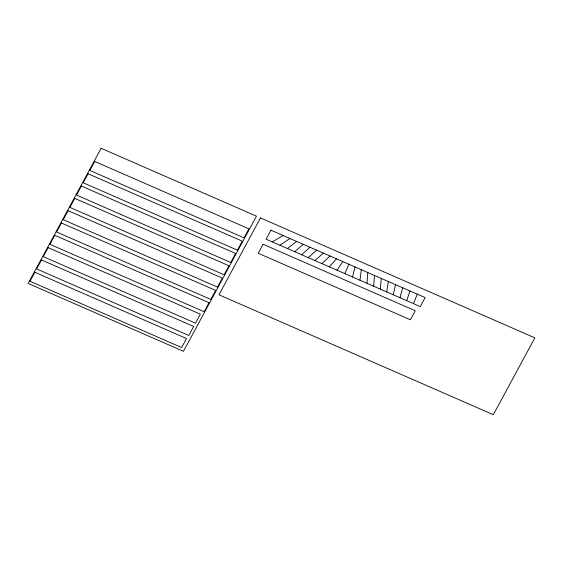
<?xml version="1.0" encoding="UTF-8"?>
<svg xmlns="http://www.w3.org/2000/svg" width="563" height="563" viewBox="0 0 563 563"><rect width="100%" height="100%" fill="white"/><g stroke="black" fill="none" stroke-linecap="round" stroke-linejoin="round"><path stroke-width="0.84" d="M373.705 286.243L374.444 275.427M367.013 283.316L367.773 272.513M380.222 289.086L381.306 278.425M359.975 280.24L361.305 269.684M386.725 291.93L388.336 281.5M393.298 294.801L395.479 284.618M352.551 276.996L355.042 266.946M399.962 297.714L402.707 287.777M406.69 300.656L409.991 290.965M413.467 303.619L417.303 294.16M344.83 273.618L348.898 264.258M336.991 270.191L342.761 261.584M329.264 266.82L336.519 258.853M321.881 263.59L330.066 256.031M301.62 254.736L309.924 247.227M308.264 257.636L316.645 250.162M314.914 260.542L323.401 253.118M294.709 251.71L303.288 244.328M287.454 248.543L296.652 241.428M279.924 245.25L289.952 238.501M272.253 241.9L283.168 235.531M101.143 148.287L28.15 283.428L183.439 351.305L256.439 216.164L101.143 148.287M54.808 235.32L49.945 244.328L204.151 311.726L209.014 302.718L54.808 235.32M88.06 173.749L83.197 182.764L237.396 250.162L242.266 241.147L88.06 173.749M94.711 161.44L89.848 170.448L244.053 237.846L248.916 228.838L94.711 161.44M34.857 272.253L29.994 281.268L181.617 347.533L186.487 338.525L34.857 272.253M41.507 259.944L36.644 268.952L188.83 335.471L193.693 326.463L41.507 259.944M48.158 247.629L43.295 256.644L195.481 323.155L200.344 314.147L48.158 247.629M61.458 223.004L56.596 232.012L210.801 299.41L215.664 290.402L61.458 223.004M68.109 210.689L63.246 219.704L217.452 287.102L222.315 278.087L68.109 210.689M74.759 198.373L69.896 207.388L224.102 274.786L228.965 265.778L74.759 198.373M81.41 186.064L76.547 195.079L230.753 262.471L235.615 253.463L81.41 186.064M260.486 217.93L218.965 294.794L493.336 414.713L534.85 337.849L260.486 217.93M263.083 244.243L258.213 253.251L410.399 319.77L415.269 310.762L263.083 244.243M270.93 230.183L266.067 239.198L420.265 306.596L425.135 297.588L270.93 230.183"/></g></svg>
